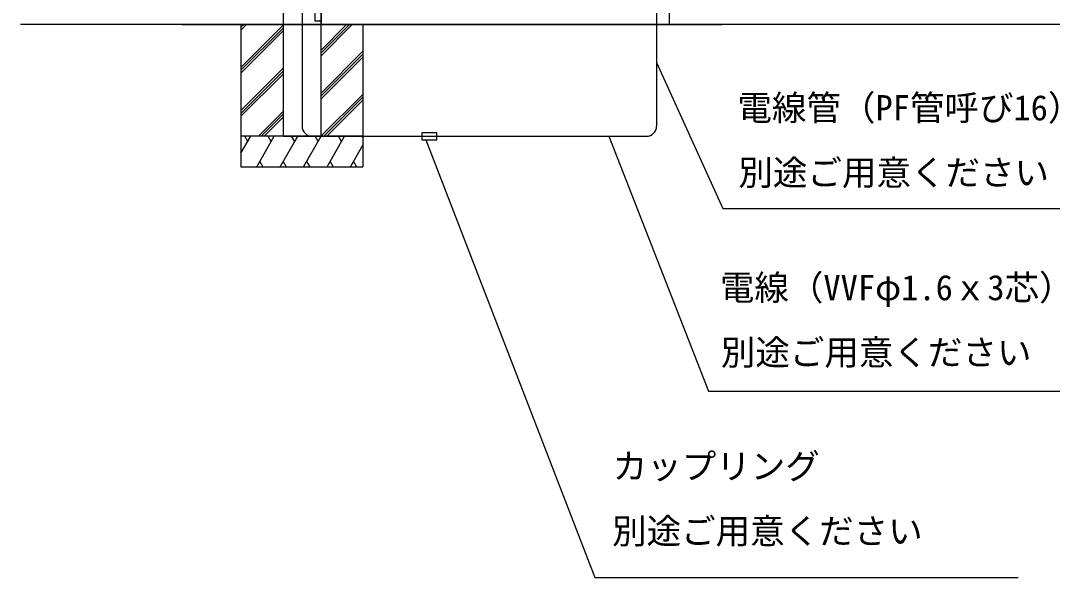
# Model space of a CAD drawing. Units: millimetres, scale not verified. Extents: x -8750 to 8750, y -12999 to 12940.
# Drawn here: x 1088 to 6169, y 779 to 3520 of the extents above; entities that cross this region are included whole.
import ezdxf
from ezdxf.enums import TextEntityAlignment as Align

# ---------------------------------------------------------------- set-up
doc = ezdxf.new("R2010")
doc.units = ezdxf.units.MM
doc.header["$LTSCALE"] = 70
for name, color, linetype in [('0-6_YKK_A1', 4, 'Continuous'), ('0-7_YKK_D', 6, 'Continuous'), ('0-9_YSS_K', 3, 'Continuous')]:
    doc.layers.add(name, color=color, linetype=linetype)
doc.styles.add('ＭＳ ゴシック', font='')
doc.styles.get('ＭＳ ゴシック').set_extended_font_data('MS Gothic')

msp = doc.modelspace()

# ---------------------------------------------------------------- linework, layer by layer
at = {"layer": '0-6_YKK_A1'}
for p, q in [((4281.04, 6630.83), (4281.04, 3500.6)), ((2380.03, 6218.76), (2380.03, 2950.6)), ((2566.73, 6218.76), (2566.73, 2950.6)), ((2474.03, 6119.08), (2474.03, 3000.6)), ((2568.03, 6001.13), (2568.03, 3500.6)), ((4219.64, 4155.07), (4219.64, 3000.6)), ((2537.03, 3575.6), (2537.03, 3518.6)), ((2537.03, 3518.6), (2538.03, 3518.6)), ((2538.03, 3518.6), (2537.03, 3518.6)), ((2537.03, 3518.6), (2566.43, 3518.6)), ((2538.03, 3518.6), (2557.93, 3518.6)), ((2557.93, 3518.6), (2558.23, 3518.6)), ((2558.23, 3518.6), (2557.93, 3518.6)), ((2558.23, 3518.6), (2558.53, 3518.6)), ((2558.53, 3518.6), (2558.23, 3518.6)), ((2558.53, 3518.6), (2558.73, 3518.6)), ((2558.73, 3518.6), (2559.23, 3518.6)), ((2559.23, 3518.6), (2558.73, 3518.6)), ((2559.23, 3518.6), (2559.53, 3518.6)), ((2559.53, 3518.6), (2559.23, 3518.6)), ((2559.53, 3518.6), (2565.43, 3518.6)), ((2565.43, 3518.6), (2565.73, 3518.6)), ((2565.73, 3518.6), (2565.43, 3518.6)), ((2566.03, 3518.6), (2565.73, 3518.6)), ((2565.73, 3518.6), (2566.03, 3518.6)), ((2566.43, 3518.6), (2566.03, 3518.6)), ((2566.73, 3518.6), (2566.73, 2950.6)), ((1882.85, 3500.6), (4542.77, 3500.6)), ((2173.13, 3500.6), (2173.13, 2800.6)), ((2173.13, 3473.22), (2200.51, 3500.6)), ((2173.13, 3487.36), (2186.37, 3500.6)), ((2173.13, 3289.37), (2379.13, 3495.37)), ((2173.13, 3275.23), (2379.13, 3481.23)), ((2173.13, 3261.09), (2379.13, 3467.09)), ((2554.93, 3500.6), (2554.04, 3500.6)), ((2554.93, 3500.6), (2554.04, 3500.6)), ((2556.69, 3500.6), (2556.54, 3500.6)), ((2567.13, 3346.72), (2721.01, 3500.6)), ((2567.13, 3360.86), (2706.87, 3500.6)), ((2567.13, 3375), (2692.73, 3500.6)), ((2773.13, 3500.6), (2773.13, 2800.6)), ((2567.13, 3162.87), (2773.13, 3368.87)), ((2567.13, 3148.73), (2773.13, 3354.73)), ((2567.13, 3134.59), (2773.13, 3340.59)), ((2173.13, 3077.24), (2379.13, 3283.24)), ((2173.13, 3063.1), (2379.13, 3269.1)), ((2173.13, 3048.96), (2379.13, 3254.96)), ((2566.99, 2950.6), (2773.13, 3156.74)), ((2581.13, 2950.6), (2773.13, 3142.6)), ((2595.27, 2950.6), (2773.13, 3128.46)), ((2258.62, 2950.6), (2379.13, 3071.11)), ((2272.76, 2950.6), (2379.13, 3056.97)), ((2286.91, 2950.6), (2379.13, 3042.82)), ((2773.13, 2950.6), (2173.13, 2950.6)), ((2173.13, 2866.77), (2221.53, 2950.6)), ((2206.53, 2924.62), (2191.53, 2950.6)), ((2250.4, 2800.6), (2337, 2950.6)), ((2322, 2924.62), (2307, 2950.6)), ((2365.87, 2800.6), (2452.47, 2950.6)), ((2566.73, 2950.6), (2380.03, 2950.6)), ((2380.03, 2950.6), (2566.73, 2950.6)), ((2437.47, 2924.62), (2422.47, 2950.6)), ((2481.34, 2800.6), (2567.94, 2950.6)), ((2524.03, 2950.6), (4169.64, 2950.6)), ((2552.94, 2924.62), (2537.94, 2950.6)), ((2596.81, 2800.6), (2683.41, 2950.6)), ((2668.41, 2924.62), (2653.41, 2950.6)), ((2768.88, 2950.6), (2773.13, 2943.24)), ((2712.28, 2800.6), (2773.13, 2906)), ((2173.13, 2800.6), (2773.13, 2800.6)), ((2265.4, 2826.58), (2280.39, 2800.6)), ((2380.87, 2826.58), (2395.87, 2800.6)), ((2496.34, 2826.58), (2511.34, 2800.6)), ((2611.81, 2826.58), (2626.81, 2800.6)), ((2727.28, 2826.58), (2742.28, 2800.6))]:
    msp.add_line(p, q, dxfattribs=at)
for points in [[(6750, 3500.6), (6750, 7725.71), (3781.04, 7159.95), (3781.04, 7109.95), (3881.04, 7109.95), (3881.04, 7009.95), (4281.04, 7009.95), (4281.04, 3500.6)], [(2566.73, 3518.6), (2566.43, 3518.6), (2566.73, 3518.6)], [(2566.73, 3518.6), (2566.43, 3518.6), (2566.73, 3518.6)], [(2554.33, 3500.6), (2557.63, 3500.6), (2557.93, 3500.6), (2558.23, 3500.6), (2566.53, 3500.6), (2566.83, 3500.6), (2567.13, 3500.6), (2567.73, 3500.6), (2568.03, 3500.6), (2567.73, 3500.6)], [(2554.93, 3500.6), (2556.54, 3500.6), (2556.69, 3500.6), (2566.53, 3500.6), (2566.83, 3500.6), (2566.53, 3500.6)], [(2558.23, 3500.6), (2557.93, 3500.6), (2557.63, 3500.6)], [(2567.13, 3500.6), (2566.83, 3500.6), (2566.53, 3500.6)]]:
    msp.add_lwpolyline(points, dxfattribs=at)
msp.add_lwpolyline([(3137.92, 2967.97), (3063.23, 2967.97), (3063.23, 2933.15), (3137.92, 2933.15)], close=True, dxfattribs=at)
for centre, start, end in [((2524.03, 3000.6), 180, 270), ((4169.64, 3000.6), 270, 0)]:
    msp.add_arc(centre, 50, start, end, dxfattribs=at)
at = {"layer": '0-7_YKK_D'}
for points in [[(4219.64, 3313.55), (4545.48, 2594.85), (6832.52, 2594.85)], [(3984.08, 2950.6), (4474.69, 1695.52), (6808.39, 1695.52)], [(3083.92, 2933.15), (3914.86, 779.29), (5999.57, 779.29)]]:
    msp.add_lwpolyline(points, dxfattribs=at)
at = {"layer": '0-9_YSS_K'}
msp.add_line((8035.59, 3500.6), (1088, 3500.6), dxfattribs=at)

# ---------------------------------------------------------------- texts
at = {"layer": '0-7_YKK_D', "style": 'ＭＳ ゴシック'}
for s, p in [('電線管（PF管呼び16）', (4617.76, 2991.15)), ('別途ご用意ください', (4622.59, 2672.08)), ('電線（VVFφ1.6ｘ3芯）', (4531.35, 2106.06)), ('別途ご用意ください', (4536.18, 1786.99)), ('カップリング', (4003.35, 1226.55)), ('別途ご用意ください', (4000.45, 907.47))]:
    msp.add_text(s, height=124.6, dxfattribs=at).set_placement(p, align=Align.BOTTOM_LEFT)

doc.saveas('drawing.dxf')
